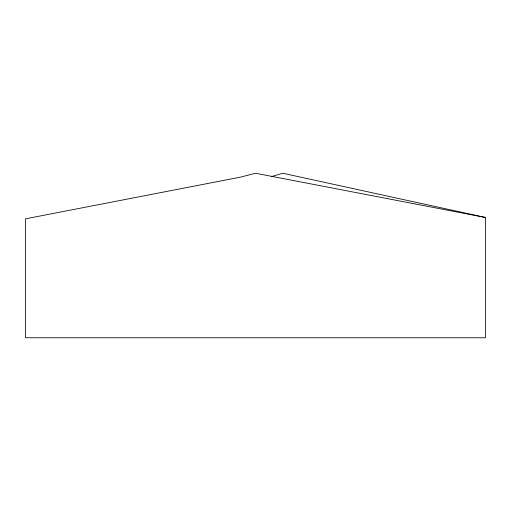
<?xml version="1.0" encoding="UTF-8"?>
<svg xmlns="http://www.w3.org/2000/svg" width="511" height="511" viewBox="0 0 511 511"><rect width="100%" height="100%" fill="white"/><g stroke="black" fill="none" stroke-linecap="round" stroke-linejoin="round"><path stroke-width="0.77" d="M271.846 176.474L282.787 173.242L485.45 217.475L485.45 337.758L25.55 337.758L25.55 218.817L240.598 177.119L255.5 173.242L485.45 217.475"/></g></svg>
